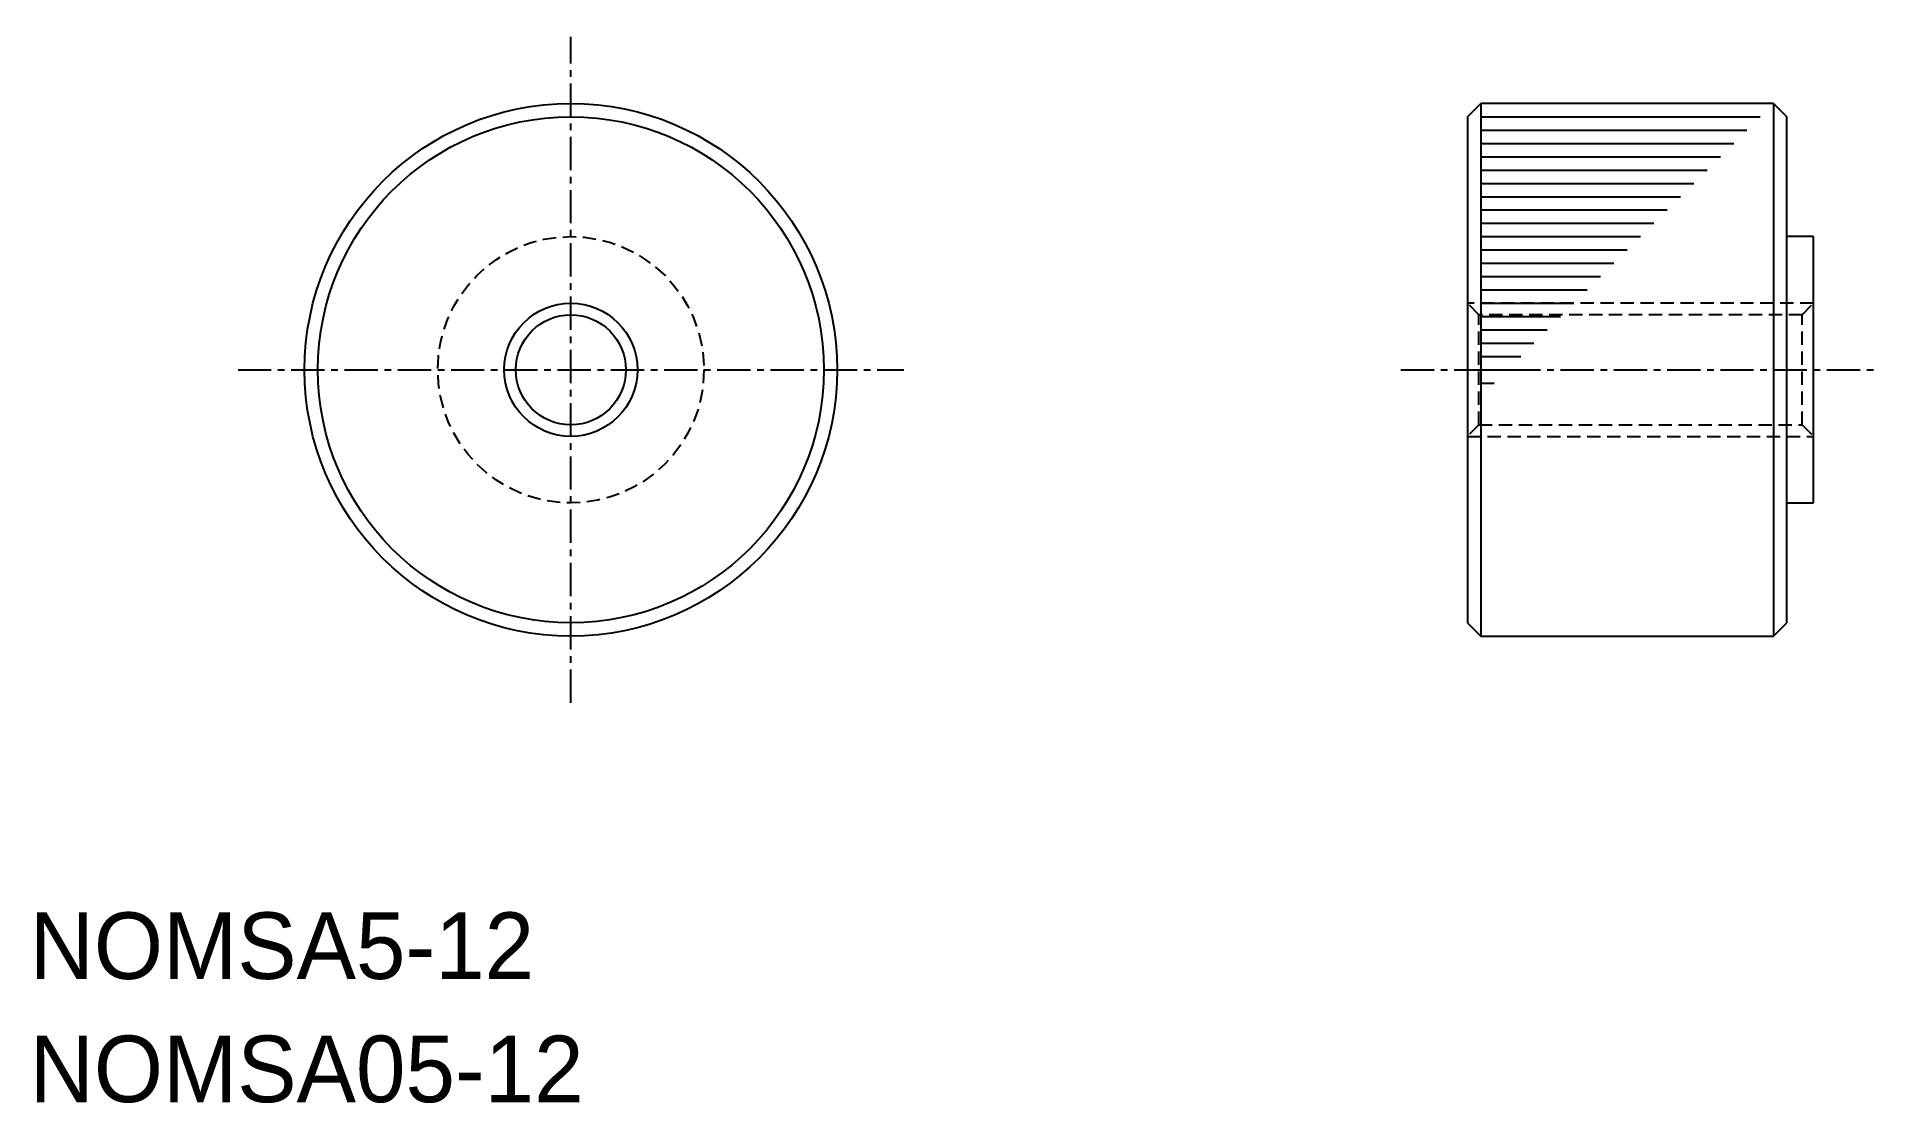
# Model space of a CAD drawing. Extents: x 0.3 to 69.5, y 0 to 40.
import ezdxf

# ---------------------------------------------------------------- set-up
doc = ezdxf.new("R2010")
doc.units = 0
doc.linetypes.add('CENTER', pattern=[2, 1.25, -0.25, 0.25, -0.25])
doc.linetypes.add('DASHED', pattern=[0.75, 0.5, -0.25])
doc.layers.get('0').update_dxf_attribs({"linetype": 'CONTINUOUS'})
doc.layers.add('CENTER', color=1, linetype='CENTER')

msp = doc.modelspace()

# ---------------------------------------------------------------- linework, layer by layer
at = {"color": 7, "linetype": 'CONTINUOUS'}
for p, q in [((54, 37), (54.5, 37.5)), ((54.5, 37.5), (54.5, 17.5)), ((65.5, 37.5), (54.5, 37.5)), ((65.5, 37.5), (65.5, 17.5)), ((65.5, 37.5), (66, 37)), ((54, 37), (54, 18)), ((54.5, 37), (65, 37)), ((66, 18), (66, 37)), ((54.5, 36.5), (64.5, 36.5)), ((54.5, 36), (64, 36)), ((54.5, 35.5), (63.5, 35.5)), ((54.5, 35), (63, 35)), ((54.5, 34.5), (62.5, 34.5)), ((54.5, 34), (62, 34)), ((54.5, 33.5), (61.5, 33.5)), ((54.5, 33), (61, 33)), ((54.5, 32.5), (60.5, 32.5)), ((54.5, 32), (60, 32)), ((67, 32.5), (66, 32.5)), ((67, 22.5), (67, 32.5)), ((54.5, 31.5), (59.5, 31.5)), ((54.5, 31), (59, 31)), ((54.5, 30.5), (58.5, 30.5)), ((54.5, 30), (58, 30)), ((54.5, 29.5), (57.5, 29.5)), ((54.5, 29), (57, 29)), ((54.5, 28.5), (56.5, 28.5)), ((54.5, 28), (56, 28)), ((54.5, 27.5), (55.5, 27.5)), ((54.5, 27), (55, 27)), ((66, 22.5), (67, 22.5)), ((54, 18), (54.5, 17.5)), ((65.5, 17.5), (66, 18)), ((54.5, 17.5), (65.5, 17.5))]:
    msp.add_line(p, q, dxfattribs=at)
at = {"color": 3, "linetype": 'DASHED'}
for p, q in [((54.433, 29.567), (54, 30)), ((67, 30), (54, 30)), ((66.567, 29.567), (67, 30)), ((54.433, 25.433), (54.433, 29.567)), ((66.567, 29.567), (54.433, 29.567)), ((66.567, 25.433), (66.567, 29.567)), ((54.433, 25.433), (54, 25)), ((54, 25), (67, 25)), ((54.433, 25.433), (66.567, 25.433)), ((66.567, 25.433), (67, 25))]:
    msp.add_line(p, q, dxfattribs=at)
at = {"color": 7, "linetype": 'CONTINUOUS'}
for radius in [10, 9.5, 2.067]:
    msp.add_circle((20.329, 27.5), radius, dxfattribs=at)
at = {"color": 3, "linetype": 'DASHED'}
msp.add_circle((20.329, 27.5), 5, dxfattribs=at)
at = {"color": 3, "linetype": 'CONTINUOUS'}
msp.add_circle((20.329, 27.5), 2.5, dxfattribs=at)
at = {"layer": 'CENTER', "color": 1, "linetype": 'CENTER'}
for p, q in [((20.329, 15), (20.329, 40)), ((7.829, 27.5), (32.829, 27.5)), ((51.5, 27.5), (69.5, 27.5))]:
    msp.add_line(p, q, dxfattribs=at)

# ---------------------------------------------------------------- texts
at = {"color": 7, "linetype": 'CONTINUOUS'}
for s, p in [('NOMSA5-12', (0, 4.626)), ('NOMSA05-12', (0, 0))]:
    msp.add_text(s, height=2.5, dxfattribs=at).set_placement(p)

doc.saveas('drawing.dxf')
